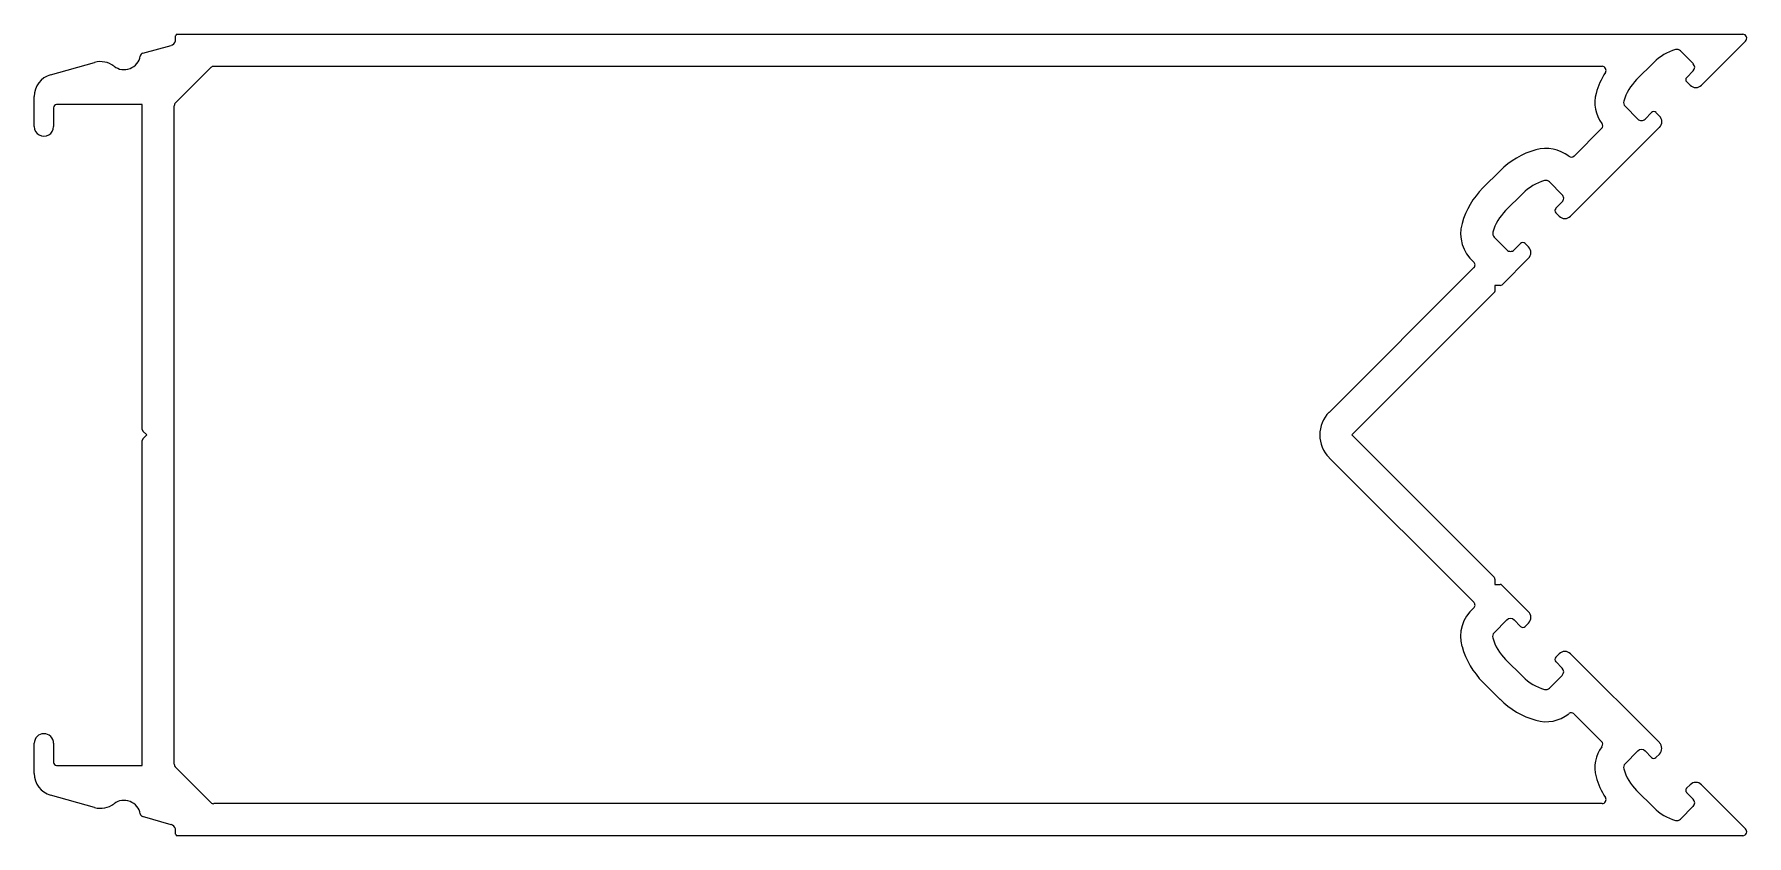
# Model space of a CAD drawing. Extents: x -68 to 68, y 9 to 73.
import ezdxf

# ---------------------------------------------------------------- set-up
doc = ezdxf.new("R2010")
doc.units = 0
doc.layers.get('0').update_dxf_attribs({"linetype": 'CONTINUOUS'})

msp = doc.modelspace()

# ---------------------------------------------------------------- linework, layer by layer
for p, q in [((-56.82, 72.23), (-56.82, 72.63)), ((-56.69, 72.76), (67.38, 72.76)), ((67.6, 72.21), (64.11, 68.72)), ((-59.43, 71.25), (-57.18, 71.88)), ((63.45, 70.43), (62.44, 71.44)), ((-66.73, 69.54), (-63.24, 70.52)), ((-56.83, 67.32), (-54.02, 70.13)), ((-53.8, 70.22), (56.23, 70.22)), ((60.32, 70.53), (58.96, 69.17)), ((62.94, 69.34), (63.45, 69.85)), ((63.21, 68.72), (62.94, 68.99)), ((-68.03, 65.44), (-68.03, 67.83)), ((-66.5, 66.94), (-66.5, 65.44)), ((-59.47, 67.2), (-66.25, 67.2)), ((-59.47, 41.45), (-59.47, 67.2)), ((-56.93, 14.93), (-56.93, 67.09)), ((58.05, 67.05), (59.06, 66.04)), ((59.64, 66.04), (60.15, 66.56)), ((60.5, 66.56), (60.77, 66.28)), ((60.77, 65.39), (53.73, 58.34)), ((56.18, 65.28), (54.02, 63.11)), ((48.15, 61.95), (46.79, 60.59)), ((49.94, 60.15), (48.58, 58.79)), ((53.07, 60.05), (52.06, 61.06)), ((52.56, 58.97), (53.07, 59.48)), ((52.83, 58.34), (52.56, 58.61)), ((47.68, 56.68), (48.69, 55.67)), ((49.26, 55.67), (49.77, 56.18)), ((50.13, 56.18), (50.4, 55.91)), ((50.4, 55.01), (48.3, 52.91)), ((46.06, 54.27), (34.6, 42.8)), ((47.68, 52.29), (36.39, 41.01)), ((48.16, 52.85), (47.74, 52.85)), ((47.74, 52.85), (47.74, 52.44)), ((-59.11, 41.01), (-59.41, 41.3)), ((-59.41, 40.71), (-59.11, 41.01)), ((36.39, 41.01), (47.67, 29.73)), ((-59.47, 14.82), (-59.47, 40.57)), ((34.6, 39.21), (46.06, 27.75)), ((47.73, 29.58), (47.73, 29.17)), ((47.73, 29.17), (48.15, 29.17)), ((48.29, 29.11), (50.4, 27)), ((48.69, 26.35), (47.68, 25.34)), ((49.77, 25.83), (49.26, 26.35)), ((50.4, 26.11), (50.13, 25.83)), ((48.58, 23.22), (49.94, 21.86)), ((52.56, 23.4), (52.83, 23.67)), ((53.73, 23.67), (60.77, 16.63)), ((52.06, 20.95), (53.07, 21.96)), ((53.07, 22.54), (52.56, 23.05)), ((46.79, 21.42), (48.15, 20.06)), ((54.01, 18.9), (56.18, 16.73)), ((-68.03, 14.19), (-68.03, 16.58)), ((-66.5, 16.58), (-66.5, 15.07)), ((59.06, 15.97), (58.05, 14.96)), ((60.15, 15.46), (59.64, 15.97)), ((60.77, 15.73), (60.5, 15.46)), ((-66.25, 14.82), (-59.47, 14.82)), ((-54.02, 11.89), (-56.83, 14.7)), ((-63.24, 11.5), (-66.73, 12.48)), ((58.96, 12.84), (60.32, 11.48)), ((62.93, 13.02), (63.21, 13.3)), ((63.45, 12.16), (62.93, 12.67)), ((64.1, 13.3), (67.6, 9.8)), ((56.23, 11.8), (-53.8, 11.8)), ((62.44, 10.58), (63.45, 11.59)), ((-57.18, 10.13), (-59.44, 10.77)), ((-56.82, 9.38), (-56.82, 9.79)), ((67.38, 9.26), (-56.69, 9.26))]:
    msp.add_line(p, q)
for centre, radius, start, end in [((-57.29, 72.36), 0.486, 282.6245, 344.1988), ((-56.69, 72.63), 0.127, 89.999, 179.999), ((67.37, 72.44), 0.321, 315.4447, 87.9238), ((-62.77, 68.84), 1.75, 52.6081, 105.687), ((-60.91, 71.27), 1.31, 232.6081, 349.645), ((-59.37, 71.01), 0.254, 105.6772, 174.0366), ((63.12, 67.73), 3.96, 105.8391, 134.9978), ((62.15, 71.15), 0.406, 44.9984, 105.8391), ((-66.25, 67.83), 1.78, 105.687, 179.9984), ((-53.8, 69.9), 0.317, 89.9992, 134.9984), ((61.76, 66.37), 6.25, 147.5105, 164.1576), ((56.22, 69.9), 0.322, 327.9979, 88.1975), ((63.11, 69.17), 0.25, 134.9984, 224.9984), ((63.16, 70.14), 0.406, 314.9984, 44.9984), ((58.34, 67.34), 2.69, 164.1576, 217.5677), ((61.76, 66.37), 3.96, 134.9984, 164.1576), ((63.66, 69.17), 0.635, 224.9984, 314.9984), ((-66.25, 66.94), 0.254, 89.9984, 179.9984), ((-56.61, 67.09), 0.317, 134.9984, 179.9984), ((58.34, 67.34), 0.406, 164.1576, 225.0004), ((60.33, 66.38), 0.25, 44.9984, 134.9984), ((-67.26, 65.44), 0.762, 179.9984, 359.9984), ((55.96, 65.51), 0.317, 314.9984, 37.5677), ((59.35, 66.33), 0.406, 224.9984, 314.9984), ((60.33, 65.83), 0.635, 314.9984, 44.9984), ((52.74, 57.35), 6.5, 105.8385, 134.9986), ((51.77, 60.77), 2.95, 51.8199, 105.8385), ((53.79, 63.34), 0.317, 231.8199, 315.0284), ((52.74, 57.35), 3.96, 105.8384, 134.9985), ((51.77, 60.77), 0.406, 44.9988, 105.8387), ((51.38, 55.99), 6.5, 134.9981, 164.1577), ((52.78, 59.76), 0.406, 314.9983, 44.9984), ((51.38, 55.99), 3.96, 134.998, 164.1576), ((52.74, 58.79), 0.25, 134.9984, 224.9984), ((47.97, 56.96), 2.95, 164.1588, 229.3151), ((47.97, 56.96), 0.406, 164.1596, 225), ((53.28, 58.79), 0.635, 224.9983, 314.9984), ((48.97, 55.96), 0.406, 224.9984, 314.9984), ((49.95, 56), 0.25, 44.9984, 134.9984), ((49.95, 55.46), 0.635, 314.9983, 44.9984), ((45.84, 54.49), 0.317, 314.9984, 49.3151), ((47.54, 52.44), 0.206, 315.1766, 359.8276), ((48.16, 53.06), 0.203, 270, 315), ((36.39, 41.01), 2.54, 134.9984, 225), ((-59.26, 41.45), 0.203, 179.9992, 224.9992), ((-59.26, 40.57), 0.203, 134.9992, 179.9992), ((47.53, 29.58), 0.203, 360, 45), ((48.15, 28.97), 0.203, 45, 90), ((47.96, 25.05), 2.95, 130.6833, 195.8396), ((45.84, 27.52), 0.317, 310.6833, 45), ((48.97, 26.06), 0.406, 45, 135), ((49.95, 26.01), 0.25, 225, 315), ((49.95, 26.56), 0.635, 315, 45), ((47.96, 25.05), 0.406, 134.9984, 195.8387), ((51.38, 26.02), 3.96, 195.8408, 225.0004), ((51.38, 26.02), 6.5, 195.8407, 225.0003), ((52.74, 23.22), 0.25, 135, 225), ((53.28, 23.22), 0.635, 45, 135.0001), ((52.74, 24.66), 3.96, 224.9999, 254.16), ((52.78, 22.25), 0.406, 315, 45), ((51.77, 21.24), 0.406, 254.1597, 314.9996), ((52.74, 24.66), 6.5, 224.9998, 254.1599), ((51.77, 21.24), 2.95, 254.1599, 308.1785), ((53.79, 18.68), 0.317, 44.97, 128.1785), ((-67.26, 16.58), 0.762, 0, 180), ((58.34, 14.67), 2.69, 142.4307, 195.8408), ((55.96, 16.51), 0.317, 322.4307, 45), ((60.32, 16.18), 0.635, 315, 45), ((-66.25, 15.07), 0.254, 180, 270), ((58.34, 14.67), 0.406, 134.998, 195.8408), ((59.35, 15.68), 0.406, 45, 135), ((60.32, 15.63), 0.25, 225, 315), ((-66.25, 14.19), 1.78, 180, 254.3114), ((-56.61, 14.93), 0.317, 180, 225), ((61.76, 15.64), 6.25, 195.8408, 212.4879), ((61.76, 15.64), 3.96, 195.8408, 225), ((56.22, 12.12), 0.322, 271.8008, 32.0005), ((63.11, 12.85), 0.25, 135, 225), ((63.66, 12.85), 0.635, 45, 135), ((-62.77, 13.18), 1.75, 254.3114, 307.3903), ((-60.91, 10.75), 1.31, 10.3533, 127.3903), ((-59.37, 11.01), 0.254, 185.9618, 254.3212), ((-53.8, 12.11), 0.317, 225, 269.9992), ((63.12, 14.28), 3.96, 225.0006, 254.1593), ((63.16, 11.87), 0.406, 315, 45), ((-57.29, 9.66), 0.486, 15.7996, 77.3739), ((62.15, 10.86), 0.406, 254.1593, 315), ((67.37, 9.58), 0.321, 272.0746, 44.5537), ((-56.69, 9.38), 0.127, 179.9994, 269.9994)]:
    msp.add_arc(centre, radius, start, end)

doc.saveas('drawing.dxf')
